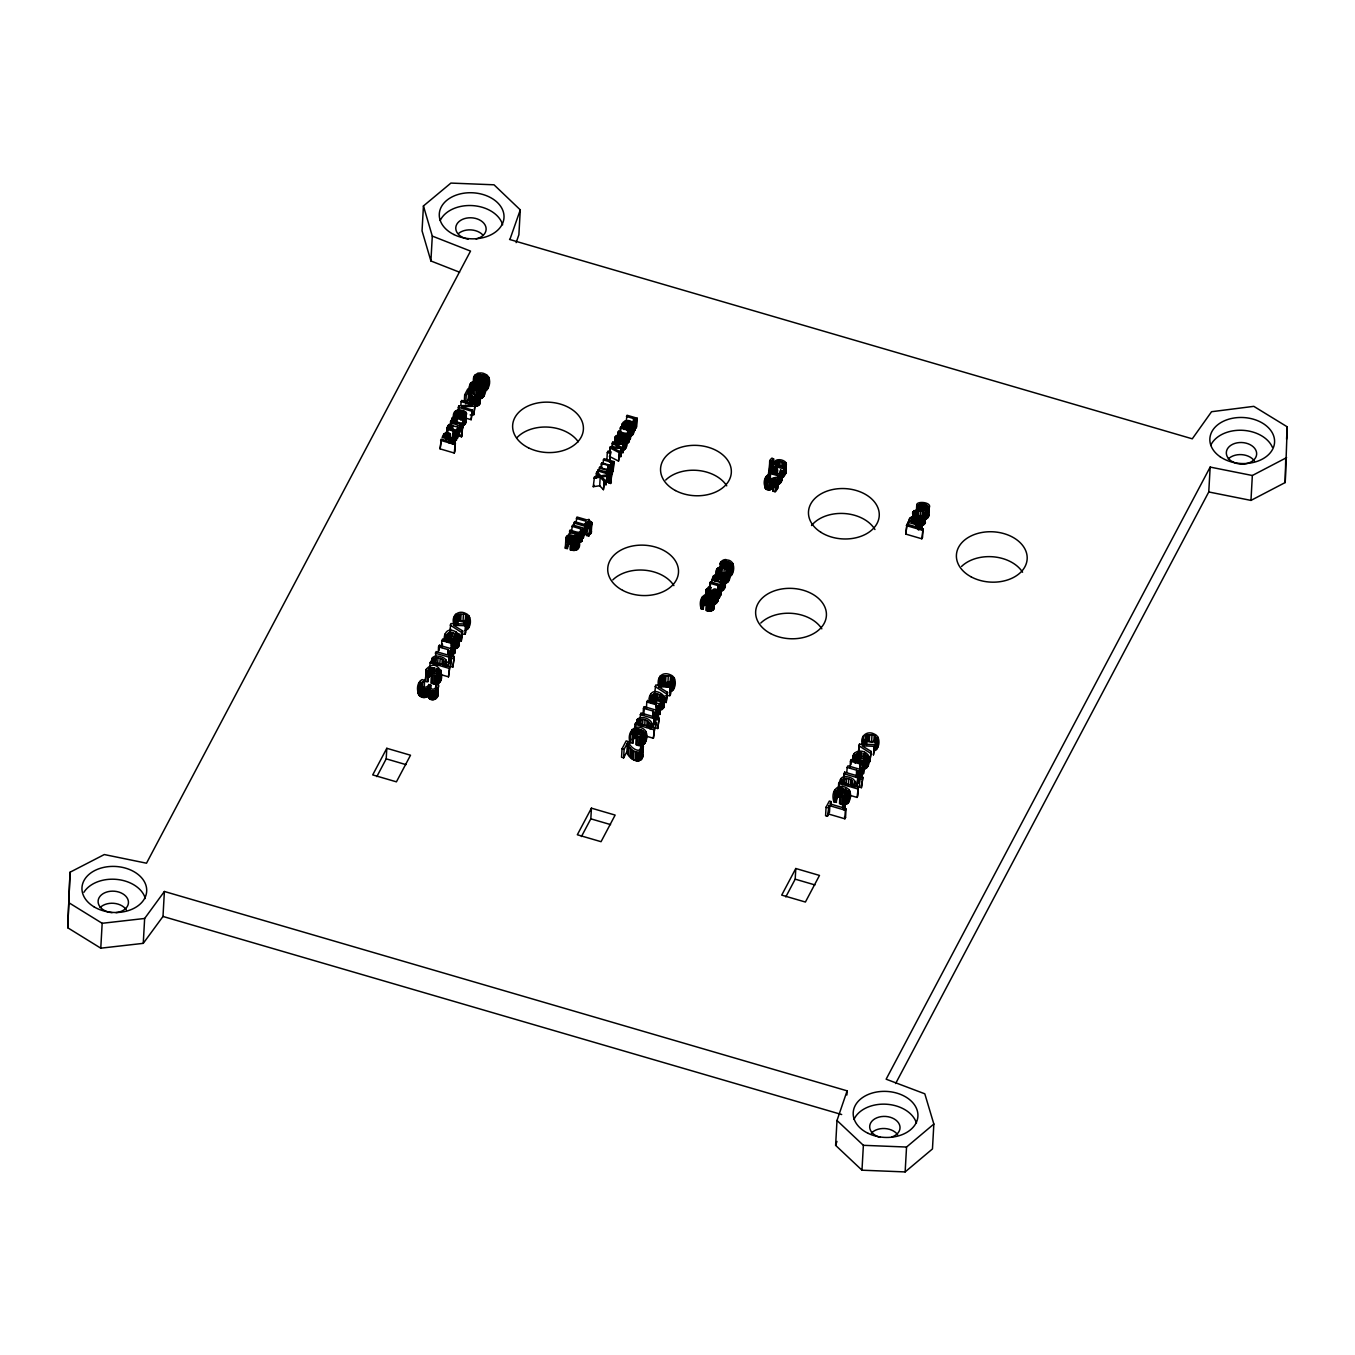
<?xml version="1.0" encoding="UTF-8"?>
<svg xmlns="http://www.w3.org/2000/svg" width="1355" height="1355" viewBox="0 0 1355 1355"><rect width="100%" height="100%" fill="white"/><g stroke="black" fill="none" stroke-linecap="round" stroke-linejoin="round"><path stroke-width="1.5" d="M437.97 693.32C439.698 699.57 428.841 702.584 428.163 695.962C417.831 703.025 413.495 684.326 422.066 679.6L424.623 680.346L424.25 687.171M435.446 690.965L435.836 684.14L438.444 684.783C440.172 691.033 429.315 694.048 428.637 687.425C425.589 690.61 418.034 688.577 418.729 683.716M624.96 443.102L628.347 442.628L628.822 439.189L630.583 438.326L631.396 423.014L630.363 422.506L628.364 426.266L631.837 425.758L631.396 423.014M630.414 430.992L629.296 430.67C631.633 437.326 620.065 433.905 617.948 432.431L618.574 431.229C620.438 431.805 629.906 436.073 627.856 430.246L620.268 428.028L620.912 426.825L631.057 429.789L629.94 439.528M439.054 674.096L448.471 676.839L449.792 666.711L443.932 665C453.79 657.836 428.874 650.942 432.33 661.613L430.958 661.223L430.111 662.815L429.823 667.93M454.738 435.26L453.231 438.749L450.775 439.748L442.12 437.445L442.746 436.259C443.017 435.548 445.846 429.721 449.691 433.481C449.183 437.665 451.537 441.019 452.96 434.82L454.738 435.26L454.264 443.796L452.485 443.356M768.116 476.503L769.03 471.726C769.708 470.676 771.927 464.426 776.889 468.576C776.313 473.335 778.99 477.146 780.615 470.117L782.614 470.608C782.394 474.521 783.58 484.938 776.737 484.142M849.5 795.216L857.038 797.418L857.884 795.825L858.376 787.289L852.515 785.578C862.356 778.414 837.441 771.52 840.913 782.191L839.524 781.784L838.677 783.376L838.389 788.508M909.256 522.607C907.173 517.322 914.32 514.477 917.115 518.457C914.794 523.741 919.825 525.367 920.316 519.304L922.315 519.795L921.603 529.5L922.603 517.034C936.22 501.13 894.334 513.545 922.603 517.034M895.621 1083.543L1208.762 491.967L1250.97 500.401L1285.217 482.532L1285.743 457.905M1285.217 482.532L1287.25 426.842L1253.798 406.348L1211.556 411.717L1192.281 438.817L509.531 239.445M828.616 814.05L827.414 816.303L825.585 815.761L826.059 807.224L829.328 801.059L831.157 801.601L829.954 803.888L842.031 807.411L843.25 805.124L844.893 805.598L844.402 807.682L846.028 808.952L845.554 817.488L844.859 818.793L828.616 814.05L829.091 805.514L845.334 810.273L844.859 818.793M475.334 406.094L479.721 404.163L480.178 401.487L478.23 400.995M642.88 754.752C642.778 765.914 627.772 759.528 626.925 751.635L627.399 743.099C628.246 751.009 643.252 757.377 643.354 746.232L640.729 745.572L640.441 750.687M651.01 728.634C657.48 718.658 634.987 712.374 637.223 723.028L635.851 722.621L635.004 724.231L634.818 727.635M846.892 1094.992L847.129 1090.843L164.395 891.471L162.99 916.454L143.257 943.351L100.778 948.178L67.75 927.769L70.037 872.23L104.301 854.548L146.509 863.203L470.524 251.098L432.296 236.092L423.438 205.96L450.91 183.077L494.016 184.805L520.286 209.873L518.88 234.754L516.136 242.63M67.75 927.769L70.037 872.23M454.84 413.512C456.533 418.61 456.567 407.872 461.649 411.209L459.04 416.154C481.042 416.07 447.438 399.302 454.264 421.405M636.63 729.024L635.834 744.522C645.488 750.162 650.756 734.105 643.625 729.007C634.513 722.74 626.383 733.377 630.227 742.676L632.751 743.302C632.683 738.594 630.973 726.28 639.797 729.413L639.611 732.818M630.702 732.479L630.702 734.139L633.242 734.783M441.256 671.013C441.103 675.908 434.853 676.213 431.415 674.57L434.904 667.998L431.737 667.609L430.941 683.106C449.928 689.966 440.595 653.516 426.385 669.15L425.335 681.26C429.45 683.987 426.08 675.484 431.263 676.145M431.737 667.609C424.928 668.642 429.874 678.008 427.858 681.887M446.642 636.545L448.742 632.785L453.586 632.7L450.097 639.272C474.199 643.151 446.168 618.439 444.491 637.426L447.015 638.07L446.642 636.545L446.608 640.847M565.814 545.167L565.323 548.216C568.626 550.418 566.271 542.457 571.183 543.846M570.845 535.344C566.441 534.768 569.303 542 565.797 539.68C573.182 518.575 590.357 555.211 570.082 549.791L570.845 535.344L573.521 535.665L573.334 539.07M626.332 438.512L623.774 441.696L618.964 441.188L621.572 436.259C619.421 435.328 616.102 436.378 616.356 439.139C615.898 442.56 613.138 436.835 616.322 435.717C625.858 429.315 631.803 447.675 622.487 450.368M632.751 743.302L633.242 738.983L637.121 737.543L637.595 729.007M651.924 699.485L649.384 698.841C651.061 679.854 679.092 704.566 654.99 700.687L658.479 694.116C652.433 691.558 650.434 698.316 651.721 702.889M702.601 598.012L701.145 608.768C704.448 610.97 702.093 603.009 707.005 604.398M709.156 599.621L709.343 596.2C701.229 593.473 703.652 605.312 703.296 609.293M733.004 564.205L730.447 567.982L728.279 567.338C737.747 563.375 719.437 557.227 722.435 565.543C716.609 564.679 723.502 557.718 727.093 559.988C735.308 560.174 735.359 572.657 729.972 576.519L727.804 575.875M835.358 793.81L833.901 801.838C837.797 804.43 835.036 795.063 840.794 796.706M843.284 791.981L843.471 788.576C834.646 785.426 836.357 797.756 836.442 802.465M868.521 756.276C868.352 761.188 862.102 761.476 858.68 759.85L862.153 753.261C855.632 749.518 856.309 759.884 853.057 758.004C852.143 751.72 860.137 749.518 864.693 752.228C871.35 754.6 870.706 768.217 863.525 769.234M918.47 505.838L918.876 507.905C908.815 499.572 938.388 501.164 926.905 510.327L924.737 509.7C934.984 503.891 912.338 499.656 918.182 510.954M475.52 381.72C470.49 368.95 495.659 376.216 483.599 381.873L483.413 385.294M784.155 475.876L785.815 473.2L785.765 462.529C783.309 458.837 772.824 458.041 774.704 464.342C767.455 464.308 775.754 458.176 771.774 458.142C764.051 465.256 780.04 467.915 783.952 468.627L783.478 477.146C782.75 471.167 786.12 467.34 785.765 462.529M452.536 656.04L452.926 649.214L439.393 645.251L438.546 646.86L448.149 649.655C446.964 654.16 452.451 655.735 450.063 650.214L452.079 650.807L450.47 666.406L452.841 667.1L454.281 656.752L451.909 656.057L450.944 657.886L450.47 666.406M455.399 644.54L456.245 642.931L442.712 638.984L441.865 640.576L451.469 643.388C450.283 647.893 455.771 649.452 453.383 643.947L455.399 644.54L454.924 653.059L452.909 652.483M657.344 719.149L657.819 710.613L644.303 706.666L643.456 708.259L653.059 711.07C651.857 715.576 657.344 717.134 654.973 711.629L656.972 712.222L656.599 719.048M660.292 705.938L661.138 704.346L647.622 700.399L646.775 701.992L656.379 704.803C655.176 709.309 660.664 710.867 658.293 705.362L660.292 705.938L659.817 714.475L657.802 713.882L658.293 705.362M721.334 586.546L722.046 585.191L710.545 581.837L709.834 583.192L717.998 585.58C716.981 589.408 721.639 590.729 719.624 586.054L721.334 586.546L720.86 595.082L719.149 594.574L719.624 586.054M861.119 776.601L861.492 769.776L847.976 765.829L847.129 767.421L856.733 770.233C855.53 774.738 861.018 776.296 858.647 770.792L860.645 771.368L860.273 778.193M863.965 765.101L864.812 763.509L851.296 759.562L850.449 761.154L860.052 763.949C858.85 768.471 864.338 770.03 861.966 764.508L863.965 765.101L863.491 773.637L861.492 773.044L861.611 777.042L862.085 768.522M100.778 948.178L102.167 923.297L69.139 902.887M143.257 943.351L144.646 918.47L164.395 891.471M376.825 776.601L386.209 758.851L386.802 748.299L410.514 755.226L396.422 781.835L372.71 774.908L386.802 748.299M423.438 205.96L422.049 230.841L430.907 260.973L459.582 272.22M430.907 260.973L432.296 236.092M418.272 694.048L419.118 682.734M418.678 694.878L419.152 686.341M419.271 695.589L419.745 687.053M420.253 684.36L420.457 680.955M420.05 696.233L420.524 687.696M421.083 686.663L421.269 683.259L424.623 680.346M420.999 696.758L421.473 688.221M421.693 685.799L421.879 682.395M422.354 688.425L422.743 681.599M422.133 697.181L422.608 688.645M423.251 697.435L423.725 688.899M424.25 697.52L424.742 688.984M425.335 681.26L426.385 669.15M425.148 697.452L425.622 688.916M425.927 697.266L426.402 688.73M440.104 448.878L441.222 439.155L455.348 443.271L454.874 451.808L454.23 453.01L440.104 448.878L441.019 442.56M427.486 680.379L428.011 670.793M427.638 681.26L428.383 669.709M427.452 689.695L428.722 684.529L430.738 685.122L430.551 688.543M427.164 696.656L427.638 688.12M428.349 677.568L428.824 669.048M428.908 677.026L429.383 668.489M428.197 696.995L428.722 684.529M429.586 676.602L430.06 668.083M428.722 698.028L429.196 689.492M443.508 437.275L443.695 433.854M430.365 676.314L430.839 667.778M431.568 662.561L431.754 659.157M429.671 698.892L430.145 690.356M430.246 689.102L430.738 685.122M431.889 661.68L432.076 658.276M432.296 662.68L432.584 657.565M445.27 437.597C442.882 431.686 451.52 433.702 448.065 437.801L445.253 436.988L445.456 434.193M432.228 676.128L432.702 667.592M430.975 699.468L431.449 690.948M445.727 438.986L446.015 433.871M432.177 683.462L432.651 674.942M433.6 664.069C429.179 653.567 450.063 658.581 442.052 664.458L434.244 662.172L434.04 659.275M446.523 432.177L447.336 427.57L457.482 430.534L456.381 440.256L454.874 439.816L455.348 431.296L456.855 431.737L456.381 440.256M432.042 699.705L432.516 691.169M433.464 672.842L433.752 667.727M446.422 438.885L446.71 433.769M434.125 663.865L434.413 658.75M447.065 432.685L447.336 427.57M434.616 663.459L436.056 651.569L449.589 655.515L448.268 665.644L444.406 664.509M447.523 433.532C444.338 425.013 451.96 420.965 458.346 425.826L460.192 425.436L459.802 432.262M433.702 683.835L434.176 675.315M447.235 439.02L447.523 433.905M447.675 432.787L448.048 425.961M433.041 699.756L433.532 691.219M435.226 663.188L435.497 658.073M448.132 428.722L448.319 425.301M447.963 437.597L448.166 434.176M448.42 428.265L448.607 424.86M448.37 437.987L448.556 434.565M448.691 429.603L448.979 424.488M434.007 699.62L434.481 691.084M435.937 663.052L436.225 657.92M448.59 438.952L448.742 435.04M435.057 684.004L435.531 675.468M448.861 442.882L449.064 439.477M449.47 429.45L450.47 425.267L457.702 427.028L456.059 437.767L457.482 438.173L459.125 427.452L462.038 428.299L461.564 436.818L458.651 435.971M434.904 699.316L435.378 690.779M436.361 673.621L436.649 668.506L438.918 670.081L439.088 674.536M449.301 440.29L449.691 433.481M449.979 428.841L450.165 425.419M450.283 428.688L450.47 425.267M450.385 424.877L450.571 421.473L452.333 420.609C449.979 413.953 461.564 417.34 463.681 418.847L461.564 436.818M435.988 689.102L435.836 684.14M436.276 683.97L436.75 675.434M449.775 443.085L450.148 434.074M435.649 698.892L436.124 690.373M437.597 664.797L437.987 657.971M438.275 651.975L438.546 646.86M450.063 439.918L450.334 434.803M450.538 430.331L450.825 425.216M451.012 423.692L451.215 420.27M436.276 698.384L436.767 689.847M437.733 674.299L438.021 669.184M450.588 443.17L450.775 439.748M451.571 423.759L452.062 418.034M437.377 683.767L437.851 675.23M439.105 650.383L439.393 645.251M451.401 430.416L451.689 425.301M451.317 443.102L451.503 439.681M437.326 696.944L437.801 688.425M438.326 683.411L438.817 674.875M438.732 673.486L438.918 670.081M437.699 696.047L438.444 684.783M451.977 442.899L452.163 439.494M452.604 430.738L452.892 425.622M439.782 665.288L440.155 658.462M453.332 422.235L454.45 417.984L463.054 420.033M439.139 682.92L439.613 674.384M452.468 444.288L452.756 439.172M452.773 438.241L452.96 434.82M453.603 421.828L453.79 418.424M441.493 647.402L441.865 640.576M453.908 421.557L454.094 418.153M439.799 682.259L440.273 673.723M452.943 443.864L454.196 431.466L446.71 428.773M453.908 430.873C450.148 434.142 455.737 448.336 454.874 439.816M454.687 421.337L454.874 417.916M454.772 416.239L454.958 412.818M440.324 681.446L441.036 670.081M442.238 647.521L442.424 644.099M453.671 444.389L454.044 437.563M454.111 435.988L454.196 431.466M454.992 417.204L455.28 412.072M455.5 416.425L455.788 411.31M441.967 664.39L442.255 659.275M455.72 421.422L455.907 418.001M454.23 453.01L455.348 443.271M456.195 418.441L456.483 413.309M442.729 664.865L443.017 659.75M454.958 442.831L455.348 431.296M456.55 418.644L456.771 412.496M444.203 640.881L444.66 634.834M455.28 442.357L455.72 432.11M456.72 418.831L457.109 412.005M443.305 665.39L443.576 660.258M444.694 640.678L445.067 633.852M457.075 421.761L457.516 411.581M457.651 418.102L458.024 411.276M457.922 410.65L458.854 405.822L472.743 405.026L461.09 401.622L461.699 400.436L475.232 404.4L473.81 414.715L470.168 414.918M458.244 417.882L458.854 405.822M446.489 638.916L446.693 635.495M457.482 438.173L459.125 427.452M458.905 417.747L459.277 410.921M445.304 666.406L445.693 659.58M446.828 641.474L447.065 634.411M447.031 642.27L447.506 633.75M459.633 417.747L460.006 410.921M445.914 666.338L446.168 660.376M446.134 666.355L446.422 661.24M448.065 633.192L447.59 641.728L450.91 640.83M460.192 425.436L459.277 434.769L462.191 435.632M460.886 405.026L461.09 401.622M460.514 416.121L460.802 411.005M448.268 641.305L448.742 632.785M447.963 653.076L448.149 649.655M460.531 427.841L461.361 423.234L453.773 421.032L453.535 418.814M460.937 420.101L461.123 416.696M448.353 653.855L448.539 650.451M449.047 641.017L449.538 632.48M449.724 631.87L450.859 623.605L466.272 624.011L465.798 632.531L464.884 634.259L460.937 634.106M461.157 426.656L461.361 423.234M448.505 654.617L448.708 651.213M448.268 665.644L449.589 655.515M449.945 640.847L450.571 628.72M462.682 416.713L462.97 411.598L464.934 413.546L463.681 415.409L460.971 415.358L462.97 411.598M448.471 676.839L449.792 666.711M462.749 421.913L463.037 416.798M451.012 639.12L451.384 632.294M463.19 417.255L463.562 410.43M447.336 662.053L449.708 662.747L450.385 653.957M464.291 401.656L464.68 394.83L467.78 388.97L469.677 389.529L475.571 396.05L478.196 395.677L478.705 392.476L480.669 392.967L479.721 404.163M449.708 662.747L450.825 652.195M451.147 643.049L451.334 639.645M464.003 412.106L462.563 428.57M450.131 662.121L450.825 652.941M451.096 650.214L451.469 643.388M451.283 650.231L451.859 644.184M452.248 635.834L452.435 632.429M462.563 425.318L464.121 424.911L464.596 416.375M451.74 650.061L452.028 644.946M468.695 390.613L466.239 395.287L465.747 403.807L468.22 399.149L468.695 390.613C469.795 395.27 477.57 401.063 480.466 394.966M452.672 643.422L452.875 640M464.121 424.911L465.188 416.002M454.044 624.655C450.521 616.068 458.498 609.377 465.832 613.544C472.387 615.864 471.642 628.5 465.188 630.414M464.714 424.538L465.883 412.089M454.247 624.757L454.518 616.119M465.205 424.047L466.086 414.901M465.612 423.438L466.255 412.767M453.502 647.944L453.027 656.481L454.145 645.929M454.84 623.91L454.636 617.931M455.314 617.694L455.5 614.272M452.841 667.1L454.281 656.752M453.231 656.21L453.891 645.048M454.027 643.574L454.23 640.17M455.585 624.723L455.111 618.795M455.043 638.324L455.331 633.208L457.956 635.817L456.279 638.29L452.672 638.239L455.331 633.208M455.246 643.557L455.432 640.136M455.737 638.476L456.127 631.65M456.652 619.167L456.855 615.746C475.012 608.056 464.528 631.057 456.855 615.746M469.203 398.065C467.018 388.411 469.897 376.69 481.127 381.975C487.648 384.278 486.818 396.795 480.466 398.743M456.72 623.74L456.906 620.319L455.873 619.608M457.058 618.591L457.245 615.187M472.522 396.1L472.048 404.62L469.186 400.792L469.66 392.256M469.762 391.426L470.304 383.567M456.533 639.933L454.924 653.059M456.415 639.001L456.703 633.886M457.482 619.862L457.77 614.747M470.253 392.289L470.913 382.686M458.024 624.367L458.21 620.946L456.906 620.319M458.126 619.54L458.413 614.408M470.405 402.689L470.879 394.153M457.414 638.188L457.6 634.784M470.998 393.069L471.286 387.953L469.948 384.498M454.958 648.672L457.025 648.113L457.499 639.577M458.888 619.32L459.176 614.205M471.676 387.445L471.862 384.041L474.385 382.347L478.874 382.754L482.566 384.718L482.516 397.828M471.167 403.722L471.659 395.186M472.082 386.853L472.285 383.431M457.025 648.113L458.295 639.086M472.031 393.78L472.319 388.665L471.286 387.953M472.556 388.072L472.844 382.957M457.821 647.605L459.21 633.869M459.785 619.252L460.073 614.12M465.358 418.018L471.167 419.711L472.268 410.006L461.547 406.873L474.284 406.178M473.251 387.699L473.539 382.584M458.481 646.962L459.718 634.784M472.268 410.006L471.167 419.711M473.793 381.873C471.354 374.37 479.789 370.931 485.259 374.132C491.594 376.639 490.578 387.818 485.293 391.036L485.768 382.517L488.918 378.028M459.006 646.149L459.938 635.698M460.683 620.996L461.073 614.171M473.318 394.424L473.606 389.292L472.319 388.665M474.182 380.924L474.47 375.809M473.2 403.638L473.573 396.812M473.996 389.173L474.385 382.347M474.673 381.771L475.046 374.945M474.741 396.659L475.131 389.834L473.606 389.292M474.961 389.054L475.351 382.229M457.939 638.95L461.259 641.101L462.614 630.905L453.535 625.282L465.358 625.722L466.272 624.011M474.589 404.197L474.961 397.371M475.724 381.382L476.012 376.267M476.13 380.823L476.401 375.708M463.02 621.488L463.393 614.662M462.614 630.905L461.259 641.101M475.808 397.574L473.81 414.715M476.045 389.088L476.96 375.233M476.384 397.049L476.757 390.223L475.131 389.834M477.265 381.67L477.638 374.844M476.13 406.161L476.604 397.642M477.57 378.384L477.858 373.269M464.172 625.502L464.375 622.081L467.78 620.946L469.609 617.49M477.214 389.258L477.587 382.432M478.078 381.416L478.467 374.59M476.892 406.127L477.366 397.591M465.307 620.624L465.595 615.492M477.604 405.958L478.095 397.421M478.01 395.525L478.298 390.409L476.757 390.223M478.484 389.579L478.874 382.754M464.884 634.259L465.358 625.722M465.476 625.282L465.663 621.877M478.942 382.991L479.416 374.454M466.086 621.081L466.374 615.966M478.671 396.388L478.705 392.476M478.264 405.67L478.959 393.611M466.662 621.589L466.95 616.474M480.026 382.974L480.5 374.437M466.34 630.024L466.814 621.488M478.84 405.281L479.314 396.744M479.501 393.814L479.687 390.392L482.99 389.292L484.853 385.819M479.721 389.986L480.093 383.16M467.119 620.421L467.306 617.016M479.314 404.772L479.789 396.236M467.306 629.465L467.78 620.946M480.839 388.766L481.127 383.634M480.144 402.757L480.94 390.206M481.686 374.59L481.211 383.126L484.768 384.346M468.085 628.754L468.915 615.712M481.669 389.275L481.957 384.159M468.695 627.873L469.304 618.303M481.55 398.37L482.041 389.834M482.532 383.431L483.007 374.912M482.278 389.834L482.566 384.718M482.77 388.75L482.956 385.328M483.752 383.855L484.226 375.318M483.312 397.1L483.786 388.58M484.226 384.922L484.413 381.5M483.921 396.219L484.65 384.939M484.87 382.635L485.242 375.809M485.683 383.194L486.055 376.368M486.225 379.874L486.513 374.759M486.089 390.545L486.648 376.944M486.835 380.975L487.021 377.571M486.97 382.246L487.19 378.197M486.75 390.02L487.224 381.483M487.41 389.308L487.902 380.789M487.986 388.445L488.715 377.147M565.323 548.216L565.95 537.478M566 541.763L566.288 536.648M566.576 540.882L566.864 535.767M567.152 547.454L567.66 538.037M567.288 548.216L567.982 537.122M567.474 548.758L568.372 536.546M568.372 544.608L568.846 536.089M569.236 534.717L570.15 529.957C572.25 530.601 582.972 535.445 580.651 528.84L572.064 526.333L572.775 524.978L584.276 528.331L583.802 536.868L583.09 538.223L581.803 537.85L581.735 541.306L578.365 542.407M568.931 544.253L569.422 535.733M569.608 543.999L570.082 535.479M571.776 531.448L572.064 526.333M571.285 542.152L571.658 535.327M571.133 550.096L571.624 541.56L570.574 541.255L573.521 535.665M572.267 540.543L572.555 535.428M572.437 550.401L572.928 541.881L571.624 541.56M573.639 526.384L574.554 521.624L586.054 524.978L584.852 534.869L586.054 524.978M573.588 550.537L574.08 542.017L577.535 541.085L578.941 538.223M574.723 541.221L575.011 536.089L577.247 538.308L575.824 540.408L572.742 540.357L575.011 536.089M574.622 550.52L575.096 541.983M576.078 521.794L576.993 517.017L586.884 519.913L588.968 519.473L588.476 527.315M575.553 550.35L576.18 536.665M576.688 536.902L576.891 533.497L569.422 531.312M576.383 550.045L576.857 541.509M577.721 537.156L577.908 533.735L576.891 533.497M577.061 549.622L577.535 541.085M577.62 549.063L578.314 536.665M578.077 548.385L578.839 533.87L577.908 533.735M579.229 542.407L579.703 533.87L582.582 532.227L582.277 529.314L583.565 529.686L583.09 538.223M580.363 533.955L580.651 528.84M580.008 542.288L580.482 533.768M580.685 542.068L581.16 533.531M581.261 541.746L581.735 533.209M581.989 534.429L582.277 529.314M581.735 541.306L582.21 532.769M582.108 540.764L582.65 530.11M584.699 528.586L586.156 521.269L576.265 518.389M588.748 536.106L590.035 526.028L588.019 525.452L586.732 535.53L588.748 536.106C594.794 524.216 585.326 513.071 586.122 532.481L584.513 532.007M587.409 528.518L587.782 521.692M587.901 526.926L588.172 521.811M588.104 527.214L588.392 522.082M588.781 528.67L590.136 523.369M589.154 525.672L589.357 522.251M589.781 526.163L589.984 522.759M589.002 533.26L590.272 534.31L590.746 525.774C594.71 522.81 588.595 520.981 588.968 519.473M606.447 476.299L601.739 476.909L604.601 479.772L603.398 489.663L599.706 485.751L593.253 486.699L594.506 476.689L599.266 476.096L596.369 473.2L597.081 471.828L600.807 475.774L607.226 474.826L605.956 484.819L607.226 474.826M590.272 534.31L591.22 525.164M590.746 533.701L591.661 522.115M591.203 532.972L591.915 522.64M596.081 478.315L596.369 473.2M596.793 476.96L597.081 471.828M597.403 474.284L598.232 469.677L608.378 472.641L607.26 482.38L608.361 470.27L610.665 468.932L610.072 466.239L612.799 464.884L612.426 462.529L613.561 462.851L613.07 471.388L611.952 471.066L612.426 462.529M598.029 473.098L598.232 469.677M598.944 471.388L599.774 466.781C609.123 473.081 614.272 464.646 601.264 463.935L601.908 462.733C603.5 463.02 613.138 467.695 610.986 462.106L603.415 459.887L604.042 458.701L614.188 461.649L613.07 471.388M599.706 485.751L600.18 477.214L593.727 478.163M601.078 467.34L601.264 463.935M601.62 467.848L601.908 462.733M603.212 463.308L603.415 459.887M603.398 489.663L604.601 479.772M606.921 459.362L607.311 452.536L608.107 451.012L610.699 451.757L609.411 461.818L610.699 451.757M606.6 473.573L606.786 470.168L599.13 467.966M607.43 473.691L606.786 470.168M607.751 469.287L607.938 465.883M608.26 469.44L608.463 466.018M608.632 469.524L608.835 466.103M609.615 451.215L610.394 446.693L619.133 447.235L612.223 443.221L612.816 442.12L623.927 443.271L622.792 453.044L623.774 441.696M607.887 478.806L609.005 470.168M610.106 451.808L610.394 446.693M612.392 465.459L610.682 483.464L608.92 482.956L609.564 469.982M608.53 478.705L609.547 478.23L610.021 469.711M609.733 479.89L610.123 473.064L611.884 473.573L610.682 483.464M581.43 836.56L590.831 818.827L591.424 808.156L615.136 815.083L601.044 841.692L577.332 834.765L591.424 808.156M609.547 478.23L610.377 469.355M610.8 465.51L610.986 462.106M610.394 476.841L611.037 466.154M611.952 448.353L612.223 443.221M612.528 447.252L612.816 442.12M611.325 474.419L611.799 465.883M611.901 473.979L612.782 463.173M612.325 473.42L612.968 463.766M614.56 443.221L614.882 437.868M614.899 442.255L615.187 437.123M615.322 443.17L615.695 436.344M616.085 444.271L616.406 438.359M616.305 444.372L616.677 437.546M616.627 443.864L617.016 437.055M617.05 443.458L617.44 436.632M617.761 435.836L617.948 432.431M617.558 443.153L617.948 436.327M618.303 436.344L618.574 431.229M618.151 442.916L618.524 436.09M618.761 444.609L619.201 435.971M619.997 433.143L620.268 428.028M609.327 456.33L618.524 461.107L619.641 451.367L612.409 447.878L621.183 448.454L621.708 447.455L614.747 443.475L623.266 444.508M619.455 444.491L619.929 435.971M620.522 433.651L620.912 426.825M619.641 451.367L618.524 461.107M620.522 439.477L620.709 436.056M622.047 427.824C620.2 421.541 627.517 418.576 631.921 421.812C636.088 424.962 635.546 436.429 629.059 436.242M621.183 448.454L620.709 456.974L621.708 447.455M622.385 428.095L622.572 424.691M622.589 441.764L622.877 436.649L624.858 438.597L623.605 440.46L620.878 440.409L622.877 436.649M622.572 448.674L622.961 441.849M623.198 440.595L623.486 435.48M623.977 426.808L624.164 423.404L626.027 421.947L629.059 422.116L628.872 425.521M623.944 429.552L624.503 422.896M623.723 440.561L623.91 437.157M624.536 429.315L624.926 422.489M624.35 437.767L624.536 434.345M625.045 428.993L625.434 420.744M624.028 449.962L624.587 437.817M624.638 449.589L625.112 441.053M625.637 428.773L626.027 421.947M626.112 421.574L627.043 415.257L637.189 418.221L636.698 426.757L636.071 427.943L634.563 427.503M625.129 449.098L625.79 437.14M626.298 428.654L626.688 421.828M625.519 448.488L626.264 434.684M627.128 426.927L627.416 421.812M627.179 430.738L627.382 427.316L626.45 427.045L629.059 422.116M626.535 443.221L627.026 434.684M627.924 427.028L628.212 421.913M627.23 443.119L627.704 434.582M627.653 433.651L627.856 430.246M628.33 431.009L628.517 427.604L627.382 427.316M627.822 442.916L628.313 434.396M628.347 442.628L628.822 434.091M628.754 442.238L629.228 433.719M629.076 441.764L629.567 433.227M629.296 441.171L629.787 432.025M630.075 427.621L630.363 422.506M630.583 428.163L630.871 423.048M631.887 427.079L632.074 423.675M631.515 435.802L631.989 427.282L633.835 424.369M632.124 435.429L632.599 426.91M632.616 434.938L633.09 426.418M633.412 421.964L633.598 418.56L626.4 416.459M633.005 434.345L633.666 423.675M633.7 422.557L633.598 418.56M634.851 422.387L635.038 418.983L636.545 419.423L636.071 427.943M632.87 429.992L634.648 430.5L635.038 418.983M634.648 430.5L635.427 419.796M640.729 745.572C642.016 755.48 629.093 747.469 628.703 741.642L626.179 740.897L622.047 748.722L621.555 757.242L623.639 757.851L626.925 751.635M623.639 757.851L624.113 749.315L627.399 743.099M628.195 753.82L628.686 745.284M630.227 742.676L630.769 733.258M629.821 756.344L630.312 747.808M631.769 732.936L631.955 729.532M630.854 757.716L631.328 749.196M632.379 741.778L632.904 732.208M632.531 742.676L633.276 731.124M632.023 758.936L632.497 750.399M633.242 738.983L633.717 730.464M633.801 738.441L634.276 729.905M634.479 738.018L634.953 729.481M633.429 759.901L633.903 751.364M635.563 727.754L635.851 722.621M635.275 737.713L635.749 729.193M636.782 723.096L636.969 719.674M635.292 760.646L635.766 752.11M637.29 722.384L637.477 718.963M637.07 744.877L637.544 736.341L636.308 735.985L639.797 729.413M636.41 760.9L636.884 752.364M638.527 724.756C635.072 714.966 654.855 720.335 646.945 725.874L639.137 723.587L638.95 720.691M638.374 734.258L638.662 729.142M639.12 723.57L639.323 720.166M637.46 760.985L637.951 752.465M639.509 724.874L639.797 719.759M639.916 717.981L640.966 712.967L654.482 716.93L653.161 727.059L654.482 716.93M638.612 745.25L639.086 736.713L637.544 736.341M639.848 722.774L640.136 717.659M640.119 724.603L640.407 719.488M638.476 760.934L638.95 752.398M640.746 726.161L641.118 719.336M639.95 745.402L640.441 736.883L644.506 735.799L646.149 732.411M639.441 760.697L639.916 752.177M641.152 736.747L641.542 729.922L644.184 732.53L642.49 735.003L638.883 734.935L641.542 729.922M640.322 760.324L640.796 751.788M640.881 750.501L641.084 747.079M641.169 745.385L641.643 736.849M642.49 726.212L642.88 719.386M643.066 715.084L643.456 708.259M641.084 759.799L641.559 751.263M642.626 735.714L642.914 730.599M643.811 715.203L644.303 706.666M642.27 745.182L642.744 736.646M641.728 759.139L642.202 750.602M642.253 758.326L642.727 749.789M643.235 744.827L643.71 736.29M643.625 734.901L643.811 731.48M642.609 757.428L643.354 746.232M644.76 724.993L645.048 719.878M644.032 744.318L644.506 735.799M646.386 708.817L646.775 701.992M644.692 743.675L645.166 735.138M645.234 742.862L645.945 731.497M646.775 727.516L647.148 720.691M647.622 726.28L647.91 721.165M649.164 701.45L649.553 696.25M648.198 726.788L648.486 721.673M648.842 726.212L648.859 722.232M650.451 697.639L650.654 694.234M651.247 703.076L651.586 696.91M649.926 728.922L651.281 723.502M651.586 702.652L651.958 695.826M652.026 701.975L652.416 695.166M650.807 727.754L651.315 722.638M652.483 703.143L652.975 694.607M653.161 702.72L653.635 694.183M652.67 717.896L653.059 711.07M652.856 717.913L653.042 714.491M653.127 717.439L653.432 711.866M654.431 693.896L653.957 702.415L654.838 702.263M654.617 693.286L655.752 685.02L671.165 685.41L670.691 693.946L669.777 695.674L665.83 695.522M653.313 717.744L653.601 712.628M654.804 704.109L655.312 693.726M645.827 736.053L653.364 738.255L654.685 728.126L648.825 726.416L650.112 725.501M655.092 715.626L654.617 724.163L655.244 722.147M655.905 700.535L656.277 693.709M654.685 728.126L653.364 738.255M654.804 723.892L655.481 712.73M655.024 723.536L655.718 713.611M656.04 704.465L656.226 701.043M656.091 709.918L656.379 704.803M655.363 727.821L655.854 719.302L656.802 717.473L659.174 718.167L657.734 728.516L655.363 727.821L656.514 722.588M656.565 709.004L656.752 705.582M657.056 698.96L657.344 693.845M656.735 709.766L656.921 706.345M658.852 686.985C655.972 677.703 662.239 670.759 670.725 674.959C677.28 677.263 676.535 689.915 670.081 691.812L670.556 683.293L673.469 681.633L674.502 678.889M659.157 686.172L659.783 676.585M658.411 709.359L657.937 717.896L659.038 707.344M659.631 687.036L660.393 675.688M657.734 728.516L659.174 718.167M658.124 717.625L658.801 706.446M659.834 701.45L660.224 694.624L662.493 696.182L662.663 700.637M660.495 686.138L660.766 681.006L659.411 677.534M660.139 704.956L660.325 701.551M661.511 686.85L661.799 681.734L660.766 681.006M661.951 680.007L662.138 676.602C683.242 671.792 664.678 692.049 662.138 676.602M661.325 700.416L661.596 695.301M662.375 681.277L662.663 676.145M661.426 701.348L659.817 714.475M662.917 685.765L663.103 682.361L661.799 681.734M663.018 680.938L663.306 675.823M660.952 709.885L661.918 709.529L662.392 700.992M662.307 699.603L662.493 696.182M663.696 682.446L664.086 675.62M661.918 709.529L663.188 700.501M664.594 682.361L664.966 675.535M662.714 709.021L663.848 699.841M664.492 686.308L664.678 682.903L663.103 682.361M663.374 708.377L664.627 696.199M663.916 707.564L664.831 697.114M665.593 682.412L665.966 675.586M666.135 686.714L666.321 683.293L664.678 682.903M662.832 700.366L666.152 702.517L667.507 692.32L658.428 686.697L670.251 687.137L671.165 685.41M667.659 686.917L667.846 683.496L666.321 683.293M667.913 682.903L668.286 676.077M667.507 692.32L666.152 702.517M669.065 686.9L669.268 683.496L670.556 683.293M670.217 682.022L670.488 676.907M669.777 695.674L670.251 687.137M670.996 682.497L671.267 677.381M671.555 683.005L671.843 677.89M671.233 691.44L671.707 682.903M672.148 682.988L672.199 678.432M672.199 690.881L672.673 682.344M672.978 690.169L673.469 681.633M673.587 689.288L674.299 678.008M701.145 608.768C697.639 598.131 705.616 589.645 714.136 597.199C716.693 601.823 709.614 603.94 706.395 601.806L709.343 596.2M701.636 605.719L702.11 597.182M702.974 608.005L703.482 598.588M703.093 608.751L703.804 597.674M703.719 605.634L704.193 597.098M704.193 605.16L704.668 596.623M704.752 604.804L705.244 596.268M705.548 595.827L705.972 590.035L708.682 586.867L710.85 587.494L710.562 592.626M705.43 604.55L706.294 589.256M705.921 595.336L705.972 590.035M706.243 595.827L706.599 591.915M705.836 590.712L706.92 592.846L705.904 610.326C709.139 612.46 716.219 610.343 713.662 605.736M707.107 602.687L707.479 595.861M707.716 593.202L707.903 589.798L710.85 587.494M706.954 610.631L707.446 602.111M708.343 592.389L708.546 588.985M708.191 599.384L708.377 595.98M709.055 593.456L709.343 588.341M708.259 610.953L708.75 602.416M709.834 583.192L709.359 591.729L712.628 592.677M709.885 592.965L710.172 587.85M710.257 586.952L710.545 581.837M709.41 611.088L709.885 602.552M711.375 583.344L712.273 578.568C712.95 577.518 715.169 571.268 720.149 575.435C719.573 580.177 722.232 583.988 723.858 576.959L725.857 577.45L725.162 587.155L721.724 591M710.545 601.755L710.833 596.64L713.069 598.859L711.646 600.959L708.563 600.909L710.833 596.64M711.223 596.64L711.409 593.236C713.797 588.036 719.945 592.304 713.933 594.794L713.458 603.331L715.525 603.923C719.251 600.824 721.266 588.222 714.085 588.968C712.425 590.052 707.344 594.625 707.903 589.798M710.443 611.054L710.918 602.535M711.223 600.434L711.51 595.319M712.256 592.575L711.375 610.885M713.153 579.279L713.34 575.858M712.628 596.979L712.916 591.864M712.578 601.383L712.764 597.978M712.205 610.597L712.679 602.06M713.204 596.369L713.492 591.254M712.882 610.157L713.357 601.637M713.645 597.623L714.034 590.797M713.441 609.615L714.542 590.543M715.05 581.363L715.338 576.248L717.676 575.909L719.099 577.772L718.302 580.33L715.101 579.398L715.338 576.248M713.899 608.92L714.373 600.401M714.204 608.107L714.576 597.978M714.813 595.573L715.101 590.458M715.694 580.99L715.965 574.283M716.321 575.689C713.408 567.864 721.995 564.324 727.381 568.135C731.937 571.454 731.124 582.887 724.569 583.378M715.474 595.692L715.762 590.577M716.609 575.807L716.981 568.981M716.473 580.872L716.761 575.756M715.525 603.923L715.999 595.404L718.438 592.491L717.998 590.17M716.981 575.469L717.506 568.219M716.219 594.32L716.405 590.899M716.541 594.811L716.727 591.39M717.388 581.041L717.676 575.909M716.727 602.958L717.202 594.438M718.455 572.877C716.05 564.933 731.039 567.779 727.483 574.435M717.523 592.271L717.998 585.58M718.116 581.346L718.404 576.231M718.794 572.403L718.98 568.998M718.133 589.662L718.319 586.241M718.658 580.076L718.861 576.671M717.676 601.688L718.455 586.901M719.234 572.03L719.42 568.609M717.964 601.01L718.523 591.254M719.624 577.298L719.81 573.893L717.185 572.064L716.676 569.794M719.793 571.742L720.267 563.07M720.352 573.284L720.64 568.168M720.894 564.984L721.08 561.58M717.235 597.386L719.251 597.978L719.725 589.442M719.251 597.978L720.047 586.986M720.267 585.868L720.454 582.464L711.561 579.923M720.454 582.125L720.657 576.095M719.42 597.758L720.25 587.731M720.589 582.057L721.148 574.351L719.81 573.893M721.097 573.216L721.385 568.101M721.792 567.61L722.012 563.494M722.063 566.221L722.266 562.816M721.182 585.953L721.368 582.548L724.163 581.414L725.857 577.45M721.961 573.25L722.249 568.135M722.317 567.44L722.605 562.308M722.774 567.034L723.062 561.918M722.198 582.464L720.86 595.082M722.164 581.515L722.537 574.689L721.148 574.351M723.35 566.746L723.621 561.614M722.469 590.78L722.943 582.244M724.027 566.542L724.298 561.427M723.13 590.407L723.604 581.871M723.672 580.363L723.841 574.859L722.537 574.689M723.926 573.656L724.214 568.541M724.688 568.168L725.077 561.343M723.672 589.95L724.163 581.414M724.857 578.263L725.044 574.859L727.94 573.876L729.498 570.946M725.535 568.185L725.907 561.36M724.603 588.595L725.077 580.059M725.806 574.368L726.094 569.252M725.67 583.209L726.145 574.672M726.449 568.321L726.822 561.495M726.212 581.43L726.399 578.009M726.568 573.063L726.754 569.659M726.653 582.887L727.127 574.351M727.042 573.504L727.229 570.082M727.432 568.558L727.804 561.732M727.347 573.961L727.533 570.54M727.466 582.413L727.94 573.876M728.38 568.897L728.77 562.071M728.126 581.803L728.617 573.284M728.905 569.439L728.956 580.262M728.651 581.058L729.329 570.184M729.193 569.269L729.566 562.444M730.023 566.271L730.21 562.85M729.972 576.519L730.447 567.982M730.497 566.729L730.684 563.324M730.955 567.728L731.006 563.816M731.175 575.587L731.649 567.051M731.7 575.011L732.174 566.492M732.123 574.385L732.852 563.409M774.196 486.818C765.88 496.608 759.833 480.297 768.251 474.69L770.436 475.334L770.148 480.449M765.202 488.274L765.88 477.096M765.541 488.782L765.541 477.858M764.999 487.681L766.371 476.333M766.015 489.206L766.015 480.246M766.625 489.562L766.49 480.686M767.286 481.025L767.489 477.621L770.436 475.334M767.32 489.832L767.099 481.025M767.929 480.212L768.116 476.808M768.742 476.858L768.929 473.437M769.945 463.495L769.471 472.031L769.657 461.242M768.725 479.568L768.912 476.164M769.132 471.337L770.03 460.361M768.522 490.053L768.996 481.516C771.943 478.146 780.074 477.807 773.502 482.617L775.585 483.227C784.968 470.337 766.337 483.176 767.489 477.621M769.454 480.805L769.742 475.69M769.911 472.438L770.097 469.016M770.047 472.641L770.521 464.121M769.572 489.968L770.047 481.432M771.063 469.795L771.351 464.68M771.503 464.375L771.689 460.971M770.504 489.595L770.978 481.059M771.96 463.715L772.147 460.293M771.91 472.81L772.74 469.033L775.162 469.389L775.856 470.93L775.043 473.488L771.859 472.556L772.096 469.406M772.231 468.593L772.435 465.188M772.435 464.782L772.723 459.667M771.351 488.935L771.825 480.398M772.452 474.148L772.74 469.033M773.028 464.257L773.315 459.142M772.011 488.223L772.486 479.687M773.468 463.918L773.756 458.803M773.231 474.03L773.519 468.915M772.587 487.614L773.078 479.077M777.584 477.993L777.668 488.207L775.094 491.763L773.028 491.154L773.603 478.62M773.637 486.902L774.112 478.366M774.145 474.199L774.433 469.067M773.028 491.154L774.67 478.281M774.975 472.81L775.162 469.389M775.416 473.234L775.602 469.829M775.06 483.515L775.331 478.4M775.67 474.352L775.822 470.354M776.076 465.798C772.858 457.567 789.44 462.106 782.597 466.662L776.296 464.816L776.263 462.394M776.398 465.341L776.584 461.936M775.094 491.763L775.585 483.227M775.805 482.143L775.992 478.721M776.788 465.002L776.974 461.598M777.177 466.476L777.465 461.344M777.126 474.385L777.397 469.253M776.296 490.798L776.788 482.261M777.211 475.283L777.635 470.1M777.753 466.34L778.041 461.225M777.262 489.511L778.126 475.707L780.903 474.572L782.614 470.608M777.533 488.85L778.109 479.077M779.159 466.357L779.447 461.242M778.481 484.158L778.956 475.622M779.227 483.938L779.701 475.402M779.887 483.566L780.361 475.029M780.412 473.522L780.615 470.117M780.903 466.73L781.191 461.615M780.429 483.108L780.903 474.572M781.361 481.753L781.835 473.217M781.903 480.314L782.394 471.777M782.614 467.407L782.902 462.292M783.326 466.086L783.512 462.682M783.783 466.526L783.986 463.122M784.223 467.458L784.274 463.579M784.782 474.911L785.273 466.374M785.578 473.877L786.154 463.224M785.815 473.2L786.34 463.952M785.798 896.908L795.199 879.158L795.792 868.504L819.487 875.432L805.412 902.04L781.7 895.113L795.792 868.504M827.414 816.303L829.091 805.514M829.48 812.424L829.853 805.598M830.971 805.005L831.157 801.601M833.901 801.838C829.819 789.643 840.1 781.429 849.111 789.745C853.21 796.876 848.332 808.393 839.507 803.684L840.303 788.187M834.477 798.247L834.951 789.728M836.052 800.941L836.238 797.519M836.391 794.775L836.577 791.371M836.204 801.821L836.95 790.287M836.916 798.146L837.407 789.609M837.475 797.604L837.966 789.067M838.152 797.18L838.626 788.644M839.135 788.61L839.423 783.495M838.948 796.876L839.423 788.339M840.134 783.139L840.337 779.718M840.456 782.241L840.659 778.837M840.896 794.995L841.269 788.17M840.744 804.04L841.218 795.504L839.981 795.148L843.471 788.576M842.166 784.647C837.746 774.128 858.647 779.159 850.618 785.019L842.827 782.75L842.624 779.836M841.946 795.114L842.336 788.288M842.708 784.443L842.996 779.311M843.2 784.037L843.471 778.922M843.606 777.143L844.639 772.13L858.155 776.076L856.834 786.205L858.647 770.792M842.285 804.413L842.759 795.876L841.218 795.504M843.792 783.766L844.08 778.651M844.351 777.245L844.639 772.13M843.064 808.529L843.25 805.124M844.504 783.613L844.792 778.498M843.64 804.565L844.114 796.029L848.196 794.945L849.822 791.574M844.927 794.199L845.215 789.084L847.857 791.693L846.181 794.166L842.556 794.098L845.215 789.084M844.233 810.188L844.436 806.767M844.843 804.531L845.317 796.012M844.707 809.02L844.893 805.598M845.639 794.352L845.927 789.237M846.164 785.375L846.553 778.549M846.841 772.536L847.129 767.421M846.316 794.877L846.604 789.762M845.943 804.345L846.418 795.808M846.909 803.989L847.383 795.453M847.298 794.064L847.485 790.643M848.349 785.849L848.738 779.023M847.705 803.481L848.196 794.945M850.059 767.98L850.449 761.154M848.365 802.838L848.84 794.301M848.908 793.149L849.111 789.745M848.908 802.024L849.619 790.643M851.008 764.677L851.296 759.562M850.55 784.968L850.821 779.836M851.296 785.426L851.584 780.311M852.786 761.459L853.227 755.413M851.872 785.951L852.16 780.836M853.362 759.545L853.65 754.43M852.481 785.951L852.532 781.378M853.938 760.206L854.327 753.38M854.886 762.899L855.259 756.073M855.174 761.408L855.361 758.004M855.412 762.052L855.632 754.989M855.615 762.848L856.089 754.312M854.48 786.899L854.751 780.954M854.7 786.916L854.988 781.801M856.648 753.77L856.174 762.306L859.476 761.408L859.968 752.872M856.834 761.883L857.325 753.346M1286.606 457.617L1252.342 475.503L1210.167 467.085L886.136 1079.19L924.804 1093.807L933.849 1124.057L932.46 1148.938L905.14 1171.923L861.983 1170.195L835.612 1145.365L837 1120.483L847.129 1090.843M856.208 777.499L856.733 770.233M856.817 776.127L857.105 771.012M857.63 761.578L858.105 753.041M858.291 752.432L859.426 744.183L874.839 744.573L873.45 754.837L874.839 744.573M857.088 775.196L857.275 771.774M858.511 761.425L858.985 752.889M859.053 750.992L859.426 744.183M857.038 797.418L858.376 787.289M858.765 774.789L858.291 783.309L858.918 782.038M858.494 783.055L859.155 771.876M858.697 782.699L859.392 772.773M859.714 763.627L859.917 760.206M859.764 769.081L860.052 763.949M859.053 786.984L860.493 776.635L862.847 777.33L861.407 787.678L859.053 786.984L860.002 785.172M860.239 768.149L860.425 764.745M860.73 758.123L861.018 752.99M860.374 769.657L860.594 765.507M861.255 763.983L861.441 760.578M862.61 745.216C859.104 736.646 867.065 729.938 874.398 734.122C880.953 736.426 880.208 749.061 873.755 750.975L873.958 747.57M862.83 745.335L863.457 735.748M863.406 744.488L863.101 736.697M861.407 787.678L862.847 777.33M861.814 776.788L862.491 767.895M862.61 764.152L862.796 760.731M862.237 775.771L862.712 766.49M863.609 758.902L863.897 753.787L866.167 755.345L866.353 759.799M864.168 745.284L863.694 739.373M863.812 764.118L863.999 760.714M865.235 739.728L865.422 736.324C883.596 728.634 873.094 751.635 865.422 736.324M864.507 755.633L864.693 752.228M865.286 744.302L865.811 735.748M866.048 740.423L866.336 735.308M865.1 760.511L863.491 773.637M864.998 759.579L865.286 754.464M866.59 744.928L866.777 741.524L864.456 740.169M866.692 740.101L866.98 734.986M865.591 768.692L866.065 760.155M865.981 758.766L866.167 755.345M867.471 739.898L867.759 734.783M866.404 768.183L866.878 759.647M867.048 767.523L867.539 759.003M868.352 739.813L868.64 734.698M867.59 766.727L868.301 755.345M869.266 741.575L869.639 734.749M871.18 751.466L869.825 761.662L871.18 751.466L862.119 745.843L873.924 746.3M871.587 742.049L871.976 735.223M873.89 741.185L874.178 736.07M874.754 739.949L874.957 736.544M875.33 740.457L875.516 737.052M874.907 750.585L875.398 742.066L878.176 738.052M875.686 740.999L875.872 737.577M875.872 750.043L876.363 741.507M876.668 749.332L877.142 740.795M877.261 748.451L877.972 737.154M861.983 1170.195L863.372 1145.314L837 1120.483M905.801 534.107L906.986 524.216L923.009 528.89L922.535 537.427L921.807 538.782L905.801 534.107L906.986 524.216M907.833 525.689L908.019 522.285L908.731 520.93L909.95 521.285L909.442 519.202M909.611 521.624L909.798 518.22M911.61 521.997L912.44 518.22L914.862 518.575L915.557 520.134L914.761 522.691L911.559 521.76L911.796 518.592M912.135 521.76L912.423 516.645M912.237 521.641L912.44 518.22M912.847 517.254L913.135 512.139M912.931 523.233L913.219 518.118M913.151 516.458L913.439 511.343M913.575 517.39L913.964 510.564M914.083 518.508L914.286 515.103M913.846 523.386L914.134 518.271M914.574 523.707L914.862 518.575M914.964 519.117L915.15 515.713M915.252 514.748C912.474 507.922 926.21 509.988 923.585 514.866C921.18 517.034 913.355 515.188 915.438 511.343M915.015 524.131L915.303 519.016M915.59 516.086L915.878 510.971M915.336 522.962L915.523 519.541M916.149 515.815L916.725 505.432M915.692 527.993L915.878 524.571L908.019 522.285M916.81 515.628L917.098 510.513M916.827 523.572L917.115 518.457M916.708 528.23L916.912 524.808L915.878 524.571M916.912 524.487L917.335 519.287M917.555 515.561L917.843 510.445M917.216 523.521L917.606 516.695M918.402 510.649L918.707 505.161M917.64 528.298L917.826 524.893L920.604 523.758L922.094 520.981M918.402 515.611L918.69 510.479M918.775 509.785L919.063 504.67M919.232 509.395L919.52 504.263M918.368 529.941L918.656 524.825M918.622 523.86L918.995 517.034M919.706 510.801L920.079 503.975M919.113 529.72L919.401 524.588M920.384 510.598L920.756 503.772M919.91 524.029L920.672 510.903M919.774 529.348L920.316 519.304M921.146 510.513L921.536 503.687M920.333 528.873L920.604 523.758M921.298 520.625L921.502 517.204M921.993 510.547L922.365 503.721M921.163 529.246L921.536 522.42M922.264 516.729L922.535 511.614M922.891 510.666L923.28 503.84M922.924 517.136L923.212 512.004M921.807 538.782L923.009 528.89M922.857 520.371L922.128 524.063M923.5 515.849L923.687 512.444M921.027 525.74L923.094 525.232L923.585 516.695M923.805 516.306L923.991 512.901M923.89 510.92L924.262 504.094M923.094 525.232L924.398 516.238M924.94 509.531L925.228 504.416M923.924 524.758L925.363 511.8M924.584 524.165L925.584 514.883M925.736 509.903L926.024 504.788M925.092 523.42L925.787 512.529M926.38 510.327L926.668 505.212M924.245 518.22L926.43 518.863L927.142 505.669M927.26 509.565L927.464 506.16M926.43 518.863L927.633 517.949L928.107 509.412M927.633 517.949L928.632 508.836M928.158 517.373L929.056 508.21M928.565 516.729L929.31 505.771M905.14 1171.923L906.546 1147.041L933.849 1124.057M1208.762 491.967L1210.167 467.085M1250.97 500.401L1252.342 475.503M1286.556 439.291L1287.25 426.842M727.686 571.031C727.093 575.401 717.76 573.47 718.658 569.473M440.697 680.481L440.053 677.703M465.883 422.709L465.409 420.626M459.379 645.183L458.735 642.405M578.382 547.555L577.84 545.184M625.807 447.76L625.316 445.676M633.293 433.617L632.226 430.89M645.59 741.896L645.674 740.948M664.289 706.599L663.645 703.821M849.28 801.059L849.145 799.179M867.962 765.761L867.827 763.881M488.359 387.496L487.021 384.007M469.05 626.942L468.44 624.249M673.943 688.34L672.571 684.851M877.634 747.503L877.498 745.69M925.414 522.607L924.889 520.32M484.277 395.27L483.701 392.628M439.274 671.115L437.597 673.587L433.99 673.537L436.649 668.506M662.866 697.232L661.189 699.705L657.565 699.637L660.224 694.624M732.428 573.572L732.378 571.946M866.539 756.395L864.863 758.868L861.238 758.8L863.897 753.787M928.886 515.916L928.819 514.29M418.136 693.167L419.237 690.356M474.081 376.758L474.064 379.095L476.266 379.62L475.673 377.334M591.457 532.346L591.441 531.177M425.978 670.132L425.809 672.741L428.332 673.367M622.368 423.725C621.623 426.825 624.909 426.486 624.164 423.404M630.227 741.016L630.803 739.102M701.771 598.029L701.619 600.231L703.77 600.773M834.545 790.71L834.375 793.302L836.916 793.928M725.162 587.155L725.382 585.987L723.384 585.479M421.269 683.259C419.796 686.595 425.639 688.509 427.655 686.274M449.657 426.029L449.47 427.096L447.912 426.706M430.45 685.681L430.094 686.782C430.467 691.236 437.868 689.018 436.039 684.834M634.97 430.043L634.936 428.332M835.612 1145.365L836.95 1141.418M509.937 239.378L520.286 209.873M471.862 384.041C470.879 388.987 481.313 391.222 483.091 386.565M658.937 686.07L659.309 685.122M456.855 431.737L457.482 430.534M462.038 428.299L462.682 427.096L459.768 426.249M452.079 650.807L452.926 649.214M593.253 486.699L594.032 485.226M613.561 462.851L614.188 461.649M636.545 419.423L637.189 418.221M610.123 473.064L609.394 474.419L611.156 474.944M583.565 529.686L584.276 528.331M608.92 482.956L609.631 481.584L611.41 482.109M586.732 535.53L587.545 533.972M783.952 468.627L784.63 467.34M656.972 712.222L657.819 710.613M860.645 771.368L861.492 769.776M845.334 810.273L846.028 808.952M769.538 468.881L770.318 467.712M862.983 744.285L863.592 743.37M713.458 603.331L714.305 602.856M711.409 593.236L706.92 592.846M567.965 543.016L568.948 542.627M631.989 427.282L628.517 427.604M875.398 742.066L866.777 741.524M102.167 923.297L144.646 918.47M478.298 390.409L479.687 390.392M723.841 574.859L725.044 574.859M464.375 622.081L458.21 620.946M667.846 683.496L669.268 683.496M578.839 533.87L579.703 533.87M863.372 1145.314L906.546 1147.041M778.126 475.707L768.319 473.081M916.912 524.808L917.826 524.893M720.454 582.464L721.368 582.548M572.928 541.881L574.08 542.017M639.086 736.713L640.441 736.883M842.759 795.876L844.114 796.029M767.794 481.296L768.996 481.516M919.825 527.84L921.84 528.331M483.599 381.873L485.768 382.517M464.68 394.83L466.239 395.287M906.275 525.571L922.298 530.245M458.109 407.228L471.642 411.175M607.311 452.536L609.885 453.281M450.571 421.473L460.717 424.437M456.55 429.23L457.956 429.654M597.589 470.879L607.734 473.844M453.654 433.769L455.432 434.294L455.907 432.77M440.578 440.341L454.721 444.474M584.987 523.47L586.596 523.945M588.985 525.266L590.746 525.774M573.843 522.979L585.326 526.333M587.206 526.993L589.222 527.569M713.933 594.794L715.999 595.404M435.209 653.161L448.742 657.107M450.944 657.886L453.315 658.564M843.792 773.722L857.309 777.685M451.605 659.343L449.589 658.75L450.351 661.477M640.119 714.576L653.635 718.523M859.527 778.448L861.882 779.142M655.854 719.302L658.208 719.979M430.111 662.815L448.945 668.32M838.677 783.376L857.529 788.881M635.004 724.231L653.838 729.735M826.059 807.224L827.905 807.766M622.047 748.722L624.113 749.315M386.209 758.851L405.975 764.627M590.831 818.827L610.58 824.602M795.199 879.158L814.948 884.934M162.99 916.454L841.675 1114.538M844.436 816.913L845.554 817.488M609.801 447.811L618.998 452.57M858.68 745.606L870.3 753.143M654.99 686.46L666.626 693.98M450.097 625.045L461.733 632.565M600.18 477.214L603.873 481.127M470.202 399.725L471.252 401.3M468.22 399.149L469.186 400.792M611.952 471.066L612.511 472.861M719.149 594.574L719.776 596.894M657.802 713.882L658.564 716.609M453.417 653.567L453.671 655.193M633.886 419.152C632.751 421.202 635.393 423.387 635.597 420.457M468.186 239.124A15.193 10.789 3.2 0 1 457.871 222.728A15.193 10.789 3.2 0 1 482.651 222.017A15.193 10.789 3.2 0 1 476.012 238.903M458.718 233.331A15.193 10.789 3.2 0 1 482.77 234.889M880.276 1137.37A15.193 10.789 3.2 0 1 872.061 1121.042A15.193 10.789 3.2 0 1 896.045 1120.212A15.193 10.789 3.2 0 1 891.844 1136.981M871.384 1133.136A15.193 10.789 3.2 0 1 897.637 1134.677M1228.257 458.989A15.193 10.789 3.2 0 1 1254.476 461.056M83.925 892.267A32.401 23.018 3.2 0 1 116.97 879.429A32.401 23.018 3.2 0 1 145.341 898.517M112.058 912.677A15.193 10.789 3.2 0 1 100.084 896.248A15.193 10.789 3.2 0 1 125.642 896.028A15.193 10.789 3.2 0 1 116.005 912.643M853.989 1119.416A32.401 23.018 3.2 0 1 886.289 1104.223A32.401 23.018 3.2 0 1 916.454 1123.109M1210.659 445.456A32.401 23.018 3.2 0 1 1241.603 430.263A32.401 23.018 3.2 0 1 1272.413 447.302M440.223 220.475A32.401 23.018 3.2 0 1 472.844 205.621A32.401 23.018 3.2 0 1 502.637 224.794M665.678 480.06A35.433 25.186 3.2 0 1 726.737 485.835M811.526 525.554A35.433 25.186 3.2 0 1 844.216 513.511A35.433 25.186 3.2 0 1 874.957 529.517M961.542 566.458A35.433 25.186 3.2 0 1 1022.585 572.233M760.782 623.046A35.433 25.186 3.2 0 1 821.824 628.822M612.85 579.855A35.433 25.186 3.2 0 1 673.909 585.631M517.051 437.563A35.433 25.186 3.2 0 1 578.263 441.815M100.101 907.562A15.193 10.789 3.2 0 1 126.303 909.781M1232.999 462.021A15.193 10.789 3.2 0 0 1256.627 454.501A15.193 10.789 3.2 0 0 1234.879 443.407A15.193 10.789 3.2 0 0 1232.999 462.021M94.223 906.952A32.401 23.018 3.2 0 0 146.357 893.724A32.401 23.018 3.2 0 0 102.438 867.691A32.401 23.018 3.2 0 0 94.223 906.952M868.165 1133.356A32.401 23.018 3.2 0 0 917.911 1116.317A32.401 23.018 3.2 0 0 870.638 1093.553A32.401 23.018 3.2 0 0 868.165 1133.356M1220.262 456.838A32.401 23.018 3.2 0 0 1273.802 446.456A32.401 23.018 3.2 0 0 1232.593 418.255A32.401 23.018 3.2 0 0 1220.262 456.838M453.857 234.534A32.401 23.018 3.2 0 0 503.975 218.02A32.401 23.018 3.2 0 0 457.143 194.781A32.401 23.018 3.2 0 0 453.857 234.534M622.623 590.34A35.433 25.186 3.2 0 0 678.364 573.69A35.433 25.186 3.2 0 0 628.364 547.03A35.433 25.186 3.2 0 0 622.623 590.34M770.538 633.547A35.433 25.186 3.2 0 0 826.279 616.898A35.433 25.186 3.2 0 0 776.279 590.238A35.433 25.186 3.2 0 0 770.538 633.547M528.552 447.878A35.433 25.186 3.2 0 0 583.361 429.806A35.433 25.186 3.2 0 0 532.125 404.4A35.433 25.186 3.2 0 0 528.552 447.878M675.451 490.544A35.433 25.186 3.2 0 0 731.192 473.894A35.433 25.186 3.2 0 0 681.192 447.235A35.433 25.186 3.2 0 0 675.451 490.544M820.961 532.346A35.433 25.186 3.2 0 0 878.701 519.236A35.433 25.186 3.2 0 0 831.936 489.697A35.433 25.186 3.2 0 0 820.961 532.346M971.298 576.942A35.433 25.186 3.2 0 0 1027.039 560.293A35.433 25.186 3.2 0 0 977.04 533.633A35.433 25.186 3.2 0 0 971.298 576.942"/></g></svg>
